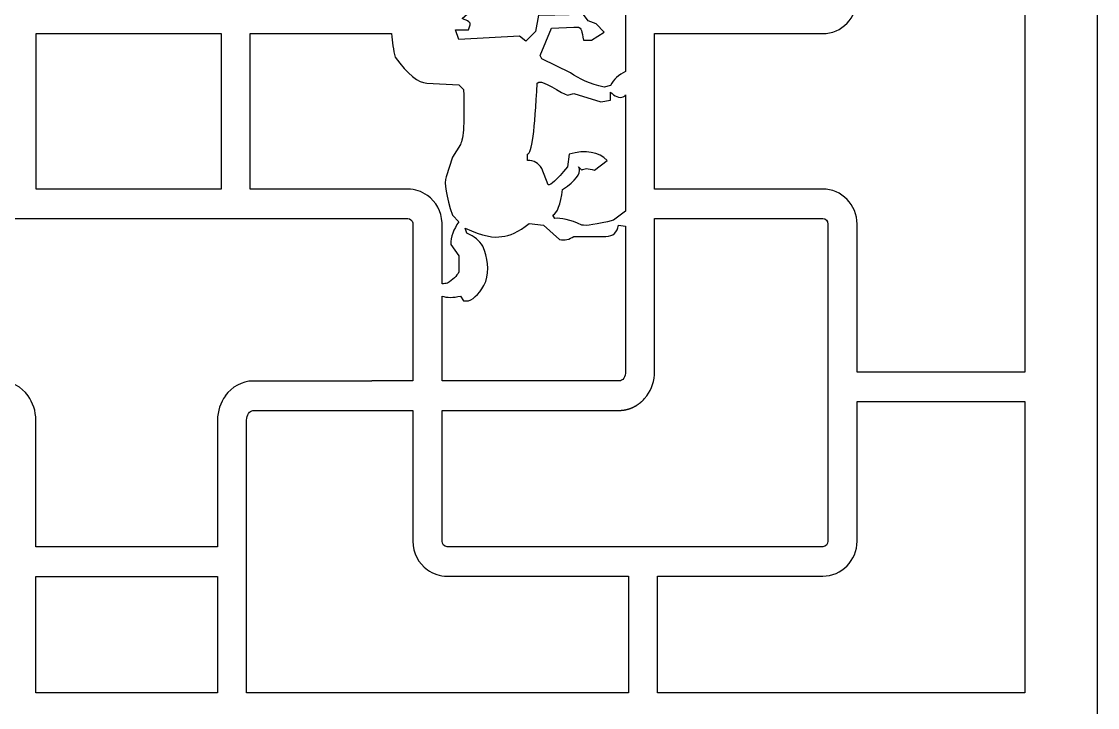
# Model space of a CAD drawing. Header units: centimetres. Extents: x -1.14 to 1.14, y -4.33 to 4.33.
# Drawn here: x -0.124 to 1.138, y 1.417 to 2.222 of the extents above; entities that cross this region are included whole.
import ezdxf

# ---------------------------------------------------------------- set-up
doc = ezdxf.new("R2010")
doc.units = ezdxf.units.CM
doc.header["$MEASUREMENT"] = 0
doc.layers.add('Layer 1', color=7, linetype='Continuous')

msp = doc.modelspace()

# ---------------------------------------------------------------- linework, layer by layer
at = {"layer": 'Layer 1', "color": 242}
for points, knots in [([(-1.13845, -4.33143), (-1.13845, -4.33143), (-1.13845, 4.33143), (-1.13845, 4.33143), (-1.13845, 4.33143), (-1.13845, 4.33143), (1.13846, 4.33143), (1.13846, 4.33143), (1.13846, 4.33143), (1.13846, 4.33143), (1.13846, -4.33143), (1.13846, -4.33143), (1.13846, -4.33143), (1.13846, -4.33143), (-1.13845, -4.33143), (-1.13845, -4.33143)], [0, 0, 0, 0, 0.2, 0.2, 0.2, 0.2, 0.4, 0.4, 0.4, 0.4, 0.6, 0.6, 0.6, 0.6, 1, 1, 1, 1]), ([(0.36887, 2.24325), (0.36887, 2.24325), (0.38709, 2.2448), (0.38709, 2.2448), (0.38709, 2.2448), (0.38709, 2.2448), (0.40392, 2.24096), (0.40392, 2.24096), (0.40392, 2.24096), (0.40392, 2.24096), (0.40588, 2.23719), (0.40588, 2.23719), (0.40588, 2.23719), (0.40588, 2.23719), (0.39279, 2.22574), (0.39279, 2.22574), (0.39279, 2.22574), (0.40019, 2.22333), (0.40331, 2.22085), (0.40215, 2.21831), (0.40215, 2.21831), (0.40215, 2.21831), (0.40013, 2.2125), (0.40013, 2.2125), (0.40013, 2.2125), (0.40013, 2.2125), (0.38526, 2.2125), (0.38526, 2.2125), (0.38526, 2.2125), (0.38526, 2.2125), (0.38905, 2.20123), (0.38905, 2.20123), (0.38905, 2.20123), (0.38905, 2.20123), (0.46022, 2.20507), (0.46022, 2.20507), (0.46022, 2.20507), (0.46022, 2.20507), (0.46757, 2.19925), (0.46757, 2.19925), (0.46757, 2.19925), (0.46757, 2.19925), (0.47889, 2.2107), (0.47889, 2.2107), (0.47889, 2.2107), (0.47889, 2.2107), (0.48262, 2.22958), (0.48262, 2.22958), (0.48262, 2.22958), (0.48262, 2.22958), (0.50147, 2.22958), (0.50147, 2.22958), (0.50147, 2.22958), (0.50147, 2.22958), (0.53513, 2.23072), (0.53513, 2.23072), (0.53513, 2.23072), (0.53513, 2.23072), (0.5407, 2.22311), (0.5407, 2.22311), (0.5407, 2.22311), (0.5407, 2.22311), (0.55006, 2.21946), (0.55006, 2.21946), (0.55006, 2.21946), (0.55006, 2.21946), (0.55936, 2.20987), (0.55936, 2.20987), (0.55936, 2.20987), (0.55936, 2.20987), (0.54449, 2.2004), (0.54449, 2.2004), (0.54449, 2.2004), (0.54449, 2.2004), (0.53513, 2.2004), (0.53513, 2.2004), (0.53513, 2.2004), (0.53384, 2.21055), (0.53195, 2.21562), (0.52944, 2.21562), (0.52944, 2.21562), (0.52944, 2.21562), (0.52387, 2.21562), (0.52387, 2.21562), (0.52387, 2.21562), (0.52387, 2.21562), (0.49768, 2.21448), (0.49768, 2.21448), (0.49768, 2.21448), (0.49768, 2.21448), (0.48458, 2.18224), (0.48458, 2.18224), (0.48458, 2.18224), (0.48458, 2.18224), (0.48642, 2.1784), (0.48642, 2.1784), (0.48642, 2.1784), (0.48642, 2.1784), (0.52007, 2.16215), (0.52007, 2.16215), (0.52007, 2.16215), (0.53011, 2.15467), (0.54321, 2.14897), (0.55936, 2.14514), (0.55936, 2.14514), (0.55936, 2.14514), (0.56689, 2.14712), (0.56689, 2.14712), (0.56689, 2.14712), (0.57058, 2.15441), (0.57646, 2.15993), (0.58464, 2.1637), (0.58464, 2.1637), (0.58464, 2.1637), (0.58464, 2.40474), (0.58464, 2.40474), (0.58464, 2.40474), (0.58464, 2.41092), (0.58128, 2.41598), (0.57717, 2.41598), (0.57717, 2.41598), (0.57717, 2.41598), (0.3693, 2.41598), (0.3693, 2.41598), (0.3693, 2.41598), (0.3693, 2.41598), (0.3693, 2.33594), (0.3693, 2.33594), (0.3693, 2.33594), (0.3693, 2.33594), (0.36927, 2.33594), (0.36927, 2.33594), (0.36927, 2.33594), (0.36927, 2.33594), (0.36927, 2.24923), (0.36927, 2.24923), (0.36927, 2.24923), (0.36927, 2.24875), (0.36926, 2.24827), (0.36924, 2.24779), (0.36924, 2.24779), (0.36924, 2.24779), (0.36927, 2.24767), (0.36927, 2.24767), (0.36927, 2.24767), (0.36921, 2.24617), (0.36908, 2.2447), (0.36887, 2.24325)], [0, 0, 0, 0, 0.0263158, 0.0263158, 0.0263158, 0.0263158, 0.0526316, 0.0526316, 0.0526316, 0.0526316, 0.0789474, 0.0789474, 0.0789474, 0.0789474, 0.1052632, 0.1052632, 0.1052632, 0.1052632, 0.1315789, 0.1315789, 0.1315789, 0.1315789, 0.1578947, 0.1578947, 0.1578947, 0.1578947, 0.1842105, 0.1842105, 0.1842105, 0.1842105, 0.2105263, 0.2105263, 0.2105263, 0.2105263, 0.2368421, 0.2368421, 0.2368421, 0.2368421, 0.2631579, 0.2631579, 0.2631579, 0.2631579, 0.2894737, 0.2894737, 0.2894737, 0.2894737, 0.3157895, 0.3157895, 0.3157895, 0.3157895, 0.3421053, 0.3421053, 0.3421053, 0.3421053, 0.3684211, 0.3684211, 0.3684211, 0.3684211, 0.3947368, 0.3947368, 0.3947368, 0.3947368, 0.4210526, 0.4210526, 0.4210526, 0.4210526, 0.4473684, 0.4473684, 0.4473684, 0.4473684, 0.4736842, 0.4736842, 0.4736842, 0.4736842, 0.5, 0.5, 0.5, 0.5, 0.5263158, 0.5263158, 0.5263158, 0.5263158, 0.5526316, 0.5526316, 0.5526316, 0.5526316, 0.5789474, 0.5789474, 0.5789474, 0.5789474, 0.6052632, 0.6052632, 0.6052632, 0.6052632, 0.6315789, 0.6315789, 0.6315789, 0.6315789, 0.6578947, 0.6578947, 0.6578947, 0.6578947, 0.6842105, 0.6842105, 0.6842105, 0.6842105, 0.7105263, 0.7105263, 0.7105263, 0.7105263, 0.7368421, 0.7368421, 0.7368421, 0.7368421, 0.7631579, 0.7631579, 0.7631579, 0.7631579, 0.7894737, 0.7894737, 0.7894737, 0.7894737, 0.8157895, 0.8157895, 0.8157895, 0.8157895, 0.8421053, 0.8421053, 0.8421053, 0.8421053, 0.8684211, 0.8684211, 0.8684211, 0.8684211, 0.8947368, 0.8947368, 0.8947368, 0.8947368, 0.9210526, 0.9210526, 0.9210526, 0.9210526, 0.9473684, 0.9473684, 0.9473684, 0.9473684, 1, 1, 1, 1]), ([(1.05308, 2.41691), (1.05308, 2.41691), (0.85635, 2.41691), (0.85635, 2.41691), (0.85635, 2.41691), (0.85635, 2.41691), (0.85635, 2.24923), (0.85635, 2.24923), (0.85635, 2.24923), (0.85635, 2.22661), (0.83822, 2.2081), (0.81605, 2.2081), (0.81605, 2.2081), (0.81605, 2.2081), (0.61879, 2.2081), (0.61879, 2.2081), (0.61879, 2.2081), (0.61879, 2.2081), (0.61879, 2.02561), (0.61879, 2.02561), (0.61879, 2.02561), (0.61879, 2.02561), (0.81605, 2.02561), (0.81605, 2.02561), (0.81605, 2.02561), (0.83822, 2.02561), (0.85635, 2.0071), (0.85635, 1.98448), (0.85635, 1.98448), (0.85635, 1.98448), (0.85635, 1.81076), (0.85635, 1.81076), (0.85635, 1.81076), (0.85635, 1.81076), (1.05308, 1.81076), (1.05308, 1.81076), (1.05308, 1.81076), (1.05308, 1.81076), (1.05308, 2.41691), (1.05308, 2.41691)], [0, 0, 0, 0, 0.0909091, 0.0909091, 0.0909091, 0.0909091, 0.1818182, 0.1818182, 0.1818182, 0.1818182, 0.2727273, 0.2727273, 0.2727273, 0.2727273, 0.3636364, 0.3636364, 0.3636364, 0.3636364, 0.4545455, 0.4545455, 0.4545455, 0.4545455, 0.5454545, 0.5454545, 0.5454545, 0.5454545, 0.6363636, 0.6363636, 0.6363636, 0.6363636, 0.7272727, 0.7272727, 0.7272727, 0.7272727, 0.8181818, 0.8181818, 0.8181818, 0.8181818, 1, 1, 1, 1]), ([(-0.10689, 2.2081), (-0.10689, 2.2081), (-0.10689, 2.02561), (-0.10689, 2.02561), (-0.10689, 2.02561), (-0.10689, 2.02561), (0.10995, 2.02561), (0.10995, 2.02561), (0.10995, 2.02561), (0.10995, 2.02561), (0.10995, 2.2081), (0.10995, 2.2081), (0.10995, 2.2081), (0.10995, 2.2081), (-0.10689, 2.2081), (-0.10689, 2.2081)], [0, 0, 0, 0, 0.2, 0.2, 0.2, 0.2, 0.4, 0.4, 0.4, 0.4, 0.6, 0.6, 0.6, 0.6, 1, 1, 1, 1]), ([(0.36927, 1.91451), (0.37134, 1.91436), (0.37351, 1.91457), (0.37577, 1.91515), (0.37577, 1.91515), (0.38214, 1.91893), (0.38654, 1.92332), (0.38905, 1.9284), (0.38905, 1.9284), (0.38905, 1.9284), (0.38905, 1.94727), (0.38905, 1.94727), (0.38905, 1.94727), (0.38905, 1.94727), (0.37957, 1.9607), (0.37957, 1.9607), (0.37957, 1.9607), (0.37957, 1.96949), (0.38269, 1.97833), (0.38905, 1.98718), (0.38905, 1.98718), (0.38905, 1.98718), (0.38153, 1.9948), (0.38153, 1.9948), (0.38153, 1.9948), (0.374, 2.01751), (0.37149, 2.0326), (0.374, 2.04009), (0.374, 2.04009), (0.374, 2.04009), (0.38153, 2.06293), (0.38153, 2.06293), (0.38153, 2.06293), (0.38153, 2.06293), (0.39083, 2.07796), (0.39083, 2.07796), (0.39083, 2.07796), (0.39456, 2.0844), (0.39578, 2.10587), (0.39462, 2.14251), (0.39462, 2.14251), (0.39462, 2.14251), (0.38905, 2.14814), (0.38905, 2.14814), (0.38905, 2.14814), (0.38905, 2.14814), (0.35154, 2.15012), (0.35154, 2.15012), (0.35154, 2.15012), (0.3415, 2.15012), (0.32902, 2.16021), (0.31409, 2.18044), (0.31409, 2.18044), (0.31229, 2.18881), (0.3109, 2.19802), (0.30994, 2.2081), (0.30994, 2.2081), (0.30994, 2.2081), (0.14411, 2.2081), (0.14411, 2.2081), (0.14411, 2.2081), (0.14411, 2.2081), (0.14411, 2.02561), (0.14411, 2.02561), (0.14411, 2.02561), (0.14411, 2.02561), (0.32897, 2.02561), (0.32897, 2.02561), (0.32897, 2.02561), (0.33756, 2.02561), (0.34554, 2.02282), (0.3521, 2.0181), (0.3521, 2.0181), (0.3521, 2.0181), (0.35212, 2.01811), (0.35212, 2.01811), (0.35212, 2.01811), (0.3621, 2.01093), (0.36878, 1.99926), (0.36927, 1.98604), (0.36927, 1.98604), (0.36927, 1.98604), (0.36924, 1.98591), (0.36924, 1.98591), (0.36924, 1.98591), (0.36926, 1.98544), (0.36927, 1.98496), (0.36927, 1.98448), (0.36927, 1.98448), (0.36927, 1.98448), (0.36927, 1.91451), (0.36927, 1.91451)], [0, 0, 0, 0, 0.0416667, 0.0416667, 0.0416667, 0.0416667, 0.0833333, 0.0833333, 0.0833333, 0.0833333, 0.125, 0.125, 0.125, 0.125, 0.1666667, 0.1666667, 0.1666667, 0.1666667, 0.2083333, 0.2083333, 0.2083333, 0.2083333, 0.25, 0.25, 0.25, 0.25, 0.2916667, 0.2916667, 0.2916667, 0.2916667, 0.3333333, 0.3333333, 0.3333333, 0.3333333, 0.375, 0.375, 0.375, 0.375, 0.4166667, 0.4166667, 0.4166667, 0.4166667, 0.4583333, 0.4583333, 0.4583333, 0.4583333, 0.5, 0.5, 0.5, 0.5, 0.5416667, 0.5416667, 0.5416667, 0.5416667, 0.5833333, 0.5833333, 0.5833333, 0.5833333, 0.625, 0.625, 0.625, 0.625, 0.6666667, 0.6666667, 0.6666667, 0.6666667, 0.7083333, 0.7083333, 0.7083333, 0.7083333, 0.75, 0.75, 0.75, 0.75, 0.7916667, 0.7916667, 0.7916667, 0.7916667, 0.8333333, 0.8333333, 0.8333333, 0.8333333, 0.875, 0.875, 0.875, 0.875, 0.9166667, 0.9166667, 0.9166667, 0.9166667, 1, 1, 1, 1]), ([(0.58464, 2.13616), (0.58391, 2.13505), (0.58301, 2.13428), (0.58194, 2.13387), (0.58194, 2.13387), (0.5771, 2.13202), (0.57191, 2.13443), (0.56689, 2.1395), (0.56689, 2.1395), (0.56689, 2.1395), (0.56689, 2.1301), (0.56689, 2.1301), (0.56689, 2.1301), (0.56689, 2.1301), (0.55575, 2.12812), (0.55575, 2.12812), (0.55575, 2.12812), (0.55575, 2.12812), (0.52387, 2.13771), (0.52387, 2.13771), (0.52387, 2.13771), (0.52387, 2.13771), (0.51634, 2.13573), (0.51634, 2.13573), (0.51634, 2.13573), (0.49755, 2.14452), (0.48574, 2.15507), (0.48085, 2.15012), (0.48085, 2.15012), (0.47834, 2.09455), (0.47454, 2.06676), (0.46953, 2.06676), (0.46953, 2.06676), (0.46953, 2.06676), (0.46953, 2.05915), (0.46953, 2.05915), (0.46953, 2.05915), (0.47705, 2.05915), (0.48268, 2.056), (0.48642, 2.04968), (0.48642, 2.04968), (0.48642, 2.04968), (0.49394, 2.03069), (0.49394, 2.03069), (0.49394, 2.03069), (0.49645, 2.02945), (0.50392, 2.03638), (0.51634, 2.05154), (0.51634, 2.05154), (0.51634, 2.05154), (0.5183, 2.06676), (0.5183, 2.06676), (0.5183, 2.06676), (0.53825, 2.07184), (0.55318, 2.0693), (0.56316, 2.05915), (0.56316, 2.05915), (0.56316, 2.05915), (0.54823, 2.0477), (0.54823, 2.0477), (0.54823, 2.0477), (0.5407, 2.05024), (0.53568, 2.05024), (0.53317, 2.0477), (0.53317, 2.0477), (0.53317, 2.0477), (0.52944, 2.05154), (0.52944, 2.05154), (0.52944, 2.05154), (0.53323, 2.04647), (0.52889, 2.03886), (0.51634, 2.02883), (0.51634, 2.02883), (0.51634, 2.02883), (0.51077, 2.02506), (0.51077, 2.02506), (0.51077, 2.02506), (0.50826, 2.00742), (0.50447, 1.99733), (0.49945, 1.9948), (0.49945, 1.9948), (0.49945, 1.9948), (0.50147, 1.99096), (0.50147, 1.99096), (0.50147, 1.99096), (0.50888, 1.9922), (0.51946, 1.98966), (0.53317, 1.98335), (0.53317, 1.98335), (0.53819, 1.98211), (0.55067, 1.98403), (0.57068, 1.98898), (0.57068, 1.98898), (0.57068, 1.98898), (0.58464, 1.99949), (0.58464, 1.99949), (0.58464, 1.99949), (0.58464, 1.99949), (0.58464, 2.13616), (0.58464, 2.13616)], [0, 0, 0, 0, 0.0384615, 0.0384615, 0.0384615, 0.0384615, 0.0769231, 0.0769231, 0.0769231, 0.0769231, 0.1153846, 0.1153846, 0.1153846, 0.1153846, 0.1538462, 0.1538462, 0.1538462, 0.1538462, 0.1923077, 0.1923077, 0.1923077, 0.1923077, 0.2307692, 0.2307692, 0.2307692, 0.2307692, 0.2692308, 0.2692308, 0.2692308, 0.2692308, 0.3076923, 0.3076923, 0.3076923, 0.3076923, 0.3461538, 0.3461538, 0.3461538, 0.3461538, 0.3846154, 0.3846154, 0.3846154, 0.3846154, 0.4230769, 0.4230769, 0.4230769, 0.4230769, 0.4615385, 0.4615385, 0.4615385, 0.4615385, 0.5, 0.5, 0.5, 0.5, 0.5384615, 0.5384615, 0.5384615, 0.5384615, 0.5769231, 0.5769231, 0.5769231, 0.5769231, 0.6153846, 0.6153846, 0.6153846, 0.6153846, 0.6538462, 0.6538462, 0.6538462, 0.6538462, 0.6923077, 0.6923077, 0.6923077, 0.6923077, 0.7307692, 0.7307692, 0.7307692, 0.7307692, 0.7692308, 0.7692308, 0.7692308, 0.7692308, 0.8076923, 0.8076923, 0.8076923, 0.8076923, 0.8461538, 0.8461538, 0.8461538, 0.8461538, 0.8846154, 0.8846154, 0.8846154, 0.8846154, 0.9230769, 0.9230769, 0.9230769, 0.9230769, 1, 1, 1, 1]), ([(0.10577, 1.60543), (0.10577, 1.60543), (0.10577, 1.75428), (0.10577, 1.75428), (0.10577, 1.75428), (0.10577, 1.76508), (0.10923, 1.77505), (0.11497, 1.7829), (0.11497, 1.7829), (0.11497, 1.7829), (0.11492, 1.78297), (0.11492, 1.78297), (0.11492, 1.78297), (0.12257, 1.79345), (0.1343, 1.80019), (0.14739, 1.80019), (0.14739, 1.80019), (0.14739, 1.80019), (0.28705, 1.80019), (0.28705, 1.80019), (0.28705, 1.80019), (0.28705, 1.80019), (0.28705, 1.80028), (0.28705, 1.80028), (0.28705, 1.80028), (0.28705, 1.80028), (0.33494, 1.80028), (0.33494, 1.80028), (0.33494, 1.80028), (0.33494, 1.80028), (0.33494, 1.98448), (0.33494, 1.98448), (0.33494, 1.98448), (0.33494, 1.98496), (0.33495, 1.98544), (0.33496, 1.98592), (0.33496, 1.98592), (0.33435, 1.98885), (0.33188, 1.99107), (0.32897, 1.99107), (0.32897, 1.99107), (0.32897, 1.99107), (-0.34152, 1.99107), (-0.34152, 1.99107), (-0.34152, 1.99107), (-0.3444, 1.99107), (-0.34683, 1.98892), (-0.34749, 1.98604), (-0.34749, 1.98604), (-0.34749, 1.98604), (-0.34749, 1.98604), (-0.34749, 1.98604), (-0.34749, 1.98604), (-0.34749, 1.98604), (-0.34749, 1.98604), (-0.34749, 1.98604), (-0.34749, 1.98604), (-0.34749, 1.98604), (-0.3475, 1.98599), (-0.3475, 1.98599), (-0.3475, 1.98599), (-0.3475, 1.98599), (-0.34751, 1.98597), (-0.34751, 1.98597), (-0.34751, 1.98597), (-0.34751, 1.98597), (-0.34751, 1.98596), (-0.34751, 1.98596), (-0.34751, 1.98596), (-0.34751, 1.98596), (-0.34751, 1.98594), (-0.34751, 1.98594), (-0.34751, 1.98594), (-0.34751, 1.98594), (-0.34754, 1.9858), (-0.34754, 1.9858), (-0.34754, 1.9858), (-0.34754, 1.9858), (-0.34754, 1.9858), (-0.34754, 1.9858), (-0.34754, 1.9858), (-0.34754, 1.9858), (-0.34757, 1.98566), (-0.34757, 1.98566), (-0.34757, 1.98566), (-0.34757, 1.98566), (-0.34757, 1.98564), (-0.34757, 1.98564), (-0.34757, 1.98564), (-0.34757, 1.98564), (-0.34757, 1.98564), (-0.34757, 1.98564), (-0.34757, 1.98564), (-0.34757, 1.98564), (-0.3476, 1.98549), (-0.3476, 1.98549), (-0.3476, 1.98549), (-0.3476, 1.98549), (-0.3476, 1.98548), (-0.3476, 1.98548), (-0.3476, 1.98548), (-0.3476, 1.98548), (-0.3476, 1.98547), (-0.3476, 1.98547), (-0.3476, 1.98547), (-0.3476, 1.98547), (-0.3476, 1.98544), (-0.3476, 1.98544), (-0.3476, 1.98544), (-0.34764, 1.98518), (-0.34766, 1.98492), (-0.34767, 1.98465), (-0.34767, 1.98465), (-0.34767, 1.98465), (-0.34767, 1.98465), (-0.34767, 1.98465), (-0.34767, 1.98465), (-0.34767, 1.98465), (-0.34767, 1.98448), (-0.34767, 1.98448), (-0.34767, 1.98448), (-0.34767, 1.98448), (-0.34767, 1.88134), (-0.34767, 1.88134), (-0.34767, 1.88134), (-0.34767, 1.88134), (-0.34746, 1.88134), (-0.34746, 1.88134), (-0.34746, 1.88134), (-0.34746, 1.88134), (-0.34746, 1.80028), (-0.34746, 1.80028), (-0.34746, 1.80028), (-0.34746, 1.80028), (-0.28867, 1.80028), (-0.28867, 1.80028), (-0.28867, 1.80028), (-0.28867, 1.80028), (-0.28867, 1.80019), (-0.28867, 1.80019), (-0.28867, 1.80019), (-0.28867, 1.80019), (-0.14901, 1.80019), (-0.14901, 1.80019), (-0.14901, 1.80019), (-0.13592, 1.80019), (-0.12419, 1.79345), (-0.11655, 1.78297), (-0.11655, 1.78297), (-0.11655, 1.78297), (-0.1166, 1.7829), (-0.1166, 1.7829), (-0.1166, 1.7829), (-0.11085, 1.77505), (-0.1074, 1.76508), (-0.1074, 1.75428), (-0.1074, 1.75428), (-0.1074, 1.75428), (-0.1074, 1.60543), (-0.1074, 1.60543), (-0.1074, 1.60543), (-0.1074, 1.60543), (0.10577, 1.60543), (0.10577, 1.60543)], [0, 0, 0, 0, 0.0238095, 0.0238095, 0.0238095, 0.0238095, 0.047619, 0.047619, 0.047619, 0.047619, 0.0714286, 0.0714286, 0.0714286, 0.0714286, 0.0952381, 0.0952381, 0.0952381, 0.0952381, 0.1190476, 0.1190476, 0.1190476, 0.1190476, 0.1428571, 0.1428571, 0.1428571, 0.1428571, 0.1666667, 0.1666667, 0.1666667, 0.1666667, 0.1904762, 0.1904762, 0.1904762, 0.1904762, 0.2142857, 0.2142857, 0.2142857, 0.2142857, 0.2380952, 0.2380952, 0.2380952, 0.2380952, 0.2619048, 0.2619048, 0.2619048, 0.2619048, 0.2857143, 0.2857143, 0.2857143, 0.2857143, 0.3095238, 0.3095238, 0.3095238, 0.3095238, 0.3333333, 0.3333333, 0.3333333, 0.3333333, 0.3571429, 0.3571429, 0.3571429, 0.3571429, 0.3809524, 0.3809524, 0.3809524, 0.3809524, 0.4047619, 0.4047619, 0.4047619, 0.4047619, 0.4285714, 0.4285714, 0.4285714, 0.4285714, 0.452381, 0.452381, 0.452381, 0.452381, 0.4761905, 0.4761905, 0.4761905, 0.4761905, 0.5, 0.5, 0.5, 0.5, 0.5238095, 0.5238095, 0.5238095, 0.5238095, 0.547619, 0.547619, 0.547619, 0.547619, 0.5714286, 0.5714286, 0.5714286, 0.5714286, 0.5952381, 0.5952381, 0.5952381, 0.5952381, 0.6190476, 0.6190476, 0.6190476, 0.6190476, 0.6428571, 0.6428571, 0.6428571, 0.6428571, 0.6666667, 0.6666667, 0.6666667, 0.6666667, 0.6904762, 0.6904762, 0.6904762, 0.6904762, 0.7142857, 0.7142857, 0.7142857, 0.7142857, 0.7380952, 0.7380952, 0.7380952, 0.7380952, 0.7619048, 0.7619048, 0.7619048, 0.7619048, 0.7857143, 0.7857143, 0.7857143, 0.7857143, 0.8095238, 0.8095238, 0.8095238, 0.8095238, 0.8333333, 0.8333333, 0.8333333, 0.8333333, 0.8571429, 0.8571429, 0.8571429, 0.8571429, 0.8809524, 0.8809524, 0.8809524, 0.8809524, 0.9047619, 0.9047619, 0.9047619, 0.9047619, 0.9285714, 0.9285714, 0.9285714, 0.9285714, 0.952381, 0.952381, 0.952381, 0.952381, 1, 1, 1, 1]), ([(0.58464, 1.98221), (0.58464, 1.98221), (0.57638, 1.98335), (0.57638, 1.98335), (0.57638, 1.98335), (0.57509, 1.9745), (0.57007, 1.9701), (0.56132, 1.9701), (0.56132, 1.9701), (0.56132, 1.9701), (0.52387, 1.9701), (0.52387, 1.9701), (0.52387, 1.9701), (0.51885, 1.96639), (0.51322, 1.96509), (0.50704, 1.96633), (0.50704, 1.96633), (0.50704, 1.96633), (0.48819, 1.98335), (0.48819, 1.98335), (0.48819, 1.98335), (0.48819, 1.98335), (0.47136, 1.98514), (0.47136, 1.98514), (0.47136, 1.98514), (0.45888, 1.97512), (0.44835, 1.9701), (0.4396, 1.9701), (0.4396, 1.9701), (0.43085, 1.96757), (0.41647, 1.97072), (0.3964, 1.97951), (0.3964, 1.97951), (0.3964, 1.97951), (0.39835, 1.97394), (0.39835, 1.97394), (0.39835, 1.97394), (0.40711, 1.97004), (0.41329, 1.96497), (0.41702, 1.95872), (0.41702, 1.95872), (0.42332, 1.94479), (0.42461, 1.93087), (0.42075, 1.91701), (0.42075, 1.91701), (0.41457, 1.90445), (0.40766, 1.8969), (0.40013, 1.89436), (0.40013, 1.89436), (0.40013, 1.89436), (0.39462, 1.89436), (0.39462, 1.89436), (0.39462, 1.89436), (0.39462, 1.89436), (0.39083, 1.89993), (0.39083, 1.89993), (0.39083, 1.89993), (0.38229, 1.898), (0.3751, 1.898), (0.36927, 1.89991), (0.36927, 1.89991), (0.36927, 1.89991), (0.36927, 1.89777), (0.36927, 1.89777), (0.36927, 1.89777), (0.36927, 1.89777), (0.3693, 1.89777), (0.3693, 1.89777), (0.3693, 1.89777), (0.3693, 1.89777), (0.3693, 1.80028), (0.3693, 1.80028), (0.3693, 1.80028), (0.3693, 1.80028), (0.57717, 1.80028), (0.57717, 1.80028), (0.57717, 1.80028), (0.58128, 1.80028), (0.58464, 1.80534), (0.58464, 1.81152), (0.58464, 1.81152), (0.58464, 1.81152), (0.58464, 1.98221), (0.58464, 1.98221)], [0, 0, 0, 0, 0.0454545, 0.0454545, 0.0454545, 0.0454545, 0.0909091, 0.0909091, 0.0909091, 0.0909091, 0.1363636, 0.1363636, 0.1363636, 0.1363636, 0.1818182, 0.1818182, 0.1818182, 0.1818182, 0.2272727, 0.2272727, 0.2272727, 0.2272727, 0.2727273, 0.2727273, 0.2727273, 0.2727273, 0.3181818, 0.3181818, 0.3181818, 0.3181818, 0.3636364, 0.3636364, 0.3636364, 0.3636364, 0.4090909, 0.4090909, 0.4090909, 0.4090909, 0.4545455, 0.4545455, 0.4545455, 0.4545455, 0.5, 0.5, 0.5, 0.5, 0.5454545, 0.5454545, 0.5454545, 0.5454545, 0.5909091, 0.5909091, 0.5909091, 0.5909091, 0.6363636, 0.6363636, 0.6363636, 0.6363636, 0.6818182, 0.6818182, 0.6818182, 0.6818182, 0.7272727, 0.7272727, 0.7272727, 0.7272727, 0.7727273, 0.7727273, 0.7727273, 0.7727273, 0.8181818, 0.8181818, 0.8181818, 0.8181818, 0.8636364, 0.8636364, 0.8636364, 0.8636364, 0.9090909, 0.9090909, 0.9090909, 0.9090909, 1, 1, 1, 1]), ([(0.3693, 1.76551), (0.3693, 1.76551), (0.3693, 1.61229), (0.3693, 1.61229), (0.3693, 1.61229), (0.3693, 1.60866), (0.37206, 1.60569), (0.37544, 1.60569), (0.37544, 1.60569), (0.37544, 1.60569), (0.81605, 1.60569), (0.81605, 1.60569), (0.81605, 1.60569), (0.81943, 1.60569), (0.8222, 1.60866), (0.8222, 1.61229), (0.8222, 1.61229), (0.8222, 1.61229), (0.8222, 1.98448), (0.8222, 1.98448), (0.8222, 1.98448), (0.8222, 1.9881), (0.81943, 1.99107), (0.81605, 1.99107), (0.81605, 1.99107), (0.81605, 1.99107), (0.61879, 1.99107), (0.61879, 1.99107), (0.61879, 1.99107), (0.61879, 1.99107), (0.61879, 1.81152), (0.61879, 1.81152), (0.61879, 1.81152), (0.61879, 1.80075), (0.61536, 1.79081), (0.60964, 1.78297), (0.60964, 1.78297), (0.60964, 1.78297), (0.60964, 1.78297), (0.60964, 1.78297), (0.60964, 1.78297), (0.60964, 1.78297), (0.60954, 1.78284), (0.60954, 1.78284), (0.60954, 1.78284), (0.60935, 1.78257), (0.60915, 1.78231), (0.60895, 1.78205), (0.60895, 1.78205), (0.60895, 1.78205), (0.60887, 1.78195), (0.60887, 1.78195), (0.60887, 1.78195), (0.60864, 1.78165), (0.6084, 1.78135), (0.60816, 1.78105), (0.60816, 1.78105), (0.60816, 1.78105), (0.60816, 1.78105), (0.60816, 1.78105), (0.60816, 1.78105), (0.60714, 1.7798), (0.60606, 1.77861), (0.60492, 1.77749), (0.60492, 1.77749), (0.60492, 1.77749), (0.60492, 1.77748), (0.60492, 1.77748), (0.60492, 1.77748), (0.60466, 1.77723), (0.6044, 1.77698), (0.60414, 1.77673), (0.60414, 1.77673), (0.60414, 1.77673), (0.60391, 1.77652), (0.60391, 1.77652), (0.60391, 1.77652), (0.60373, 1.77635), (0.60354, 1.77617), (0.60335, 1.77601), (0.60335, 1.77601), (0.60335, 1.77601), (0.60304, 1.77573), (0.60304, 1.77573), (0.60304, 1.77573), (0.60289, 1.7756), (0.60274, 1.77547), (0.60259, 1.77534), (0.60259, 1.77534), (0.60246, 1.77523), (0.60233, 1.77512), (0.6022, 1.77502), (0.6022, 1.77502), (0.60209, 1.77493), (0.60198, 1.77483), (0.60187, 1.77474), (0.60187, 1.77474), (0.60169, 1.7746), (0.60152, 1.77445), (0.60134, 1.77431), (0.60134, 1.77431), (0.60123, 1.77423), (0.60112, 1.77414), (0.60101, 1.77406), (0.60101, 1.77406), (0.60101, 1.77406), (0.60069, 1.77381), (0.60069, 1.77381), (0.60069, 1.77381), (0.6005, 1.77367), (0.6003, 1.77352), (0.60011, 1.77338), (0.60011, 1.77338), (0.60011, 1.77338), (0.59979, 1.77315), (0.59979, 1.77315), (0.59979, 1.77315), (0.59979, 1.77315), (0.59947, 1.77292), (0.59947, 1.77292), (0.59947, 1.77292), (0.59928, 1.77279), (0.59909, 1.77266), (0.5989, 1.77253), (0.5989, 1.77253), (0.59878, 1.77245), (0.59866, 1.77237), (0.59855, 1.77229), (0.59855, 1.77229), (0.59835, 1.77216), (0.59816, 1.77204), (0.59797, 1.77191), (0.59797, 1.77191), (0.59797, 1.77191), (0.59766, 1.77172), (0.59766, 1.77172), (0.59766, 1.77172), (0.59751, 1.77162), (0.59735, 1.77153), (0.59719, 1.77143), (0.59719, 1.77143), (0.59705, 1.77134), (0.5969, 1.77125), (0.59675, 1.77117), (0.59675, 1.77117), (0.59658, 1.77106), (0.59641, 1.77096), (0.59623, 1.77086), (0.59623, 1.77086), (0.59623, 1.77086), (0.596, 1.77073), (0.596, 1.77073), (0.596, 1.77073), (0.59576, 1.7706), (0.59553, 1.77047), (0.59529, 1.77034), (0.59529, 1.77034), (0.59529, 1.77034), (0.59504, 1.77021), (0.59504, 1.77021), (0.59504, 1.77021), (0.59482, 1.77009), (0.59459, 1.76998), (0.59436, 1.76986), (0.59436, 1.76986), (0.59426, 1.76981), (0.59416, 1.76976), (0.59405, 1.76971), (0.59405, 1.76971), (0.59388, 1.76962), (0.59372, 1.76954), (0.59355, 1.76946), (0.59355, 1.76946), (0.59341, 1.7694), (0.59327, 1.76933), (0.59313, 1.76927), (0.59313, 1.76927), (0.59294, 1.76918), (0.59275, 1.7691), (0.59256, 1.76901), (0.59256, 1.76901), (0.59256, 1.76901), (0.59232, 1.7689), (0.59232, 1.7689), (0.59232, 1.7689), (0.59207, 1.7688), (0.59183, 1.76869), (0.59158, 1.76859), (0.59158, 1.76859), (0.59158, 1.76859), (0.59133, 1.76849), (0.59133, 1.76849), (0.59133, 1.76849), (0.59107, 1.76839), (0.59082, 1.76829), (0.59056, 1.76819), (0.59056, 1.76819), (0.59056, 1.76819), (0.59035, 1.76811), (0.59035, 1.76811), (0.59035, 1.76811), (0.59012, 1.76803), (0.5899, 1.76795), (0.58967, 1.76787), (0.58967, 1.76787), (0.58967, 1.76787), (0.58936, 1.76776), (0.58936, 1.76776), (0.58936, 1.76776), (0.58912, 1.76768), (0.58889, 1.76761), (0.58865, 1.76753), (0.58865, 1.76753), (0.58865, 1.76753), (0.58847, 1.76747), (0.58847, 1.76747), (0.58847, 1.76747), (0.5882, 1.76739), (0.58792, 1.76731), (0.58765, 1.76723), (0.58765, 1.76723), (0.58765, 1.76723), (0.58744, 1.76717), (0.58744, 1.76717), (0.58744, 1.76717), (0.58716, 1.76709), (0.58688, 1.76701), (0.58659, 1.76694), (0.58659, 1.76694), (0.58659, 1.76694), (0.58643, 1.7669), (0.58643, 1.7669), (0.58643, 1.7669), (0.58617, 1.76683), (0.5859, 1.76677), (0.58563, 1.7667), (0.58563, 1.7667), (0.58563, 1.7667), (0.58543, 1.76666), (0.58543, 1.76666), (0.58543, 1.76666), (0.58517, 1.7666), (0.5849, 1.76655), (0.58464, 1.76649), (0.58464, 1.76649), (0.58464, 1.76649), (0.58445, 1.76645), (0.58445, 1.76645), (0.58445, 1.76645), (0.58417, 1.7664), (0.58388, 1.76635), (0.58359, 1.7663), (0.58359, 1.7663), (0.58359, 1.7663), (0.5834, 1.76626), (0.5834, 1.76626), (0.5834, 1.76626), (0.5831, 1.76621), (0.5828, 1.76617), (0.5825, 1.76612), (0.5825, 1.76612), (0.5825, 1.76612), (0.58238, 1.76611), (0.58238, 1.76611), (0.58238, 1.76611), (0.58206, 1.76606), (0.58175, 1.76602), (0.58143, 1.76599), (0.58143, 1.76599), (0.58143, 1.76599), (0.58142, 1.76598), (0.58142, 1.76598), (0.58142, 1.76598), (0.58142, 1.76598), (0.58141, 1.76598), (0.58141, 1.76598), (0.58141, 1.76598), (0.58141, 1.76598), (0.58138, 1.76598), (0.58138, 1.76598), (0.58138, 1.76598), (0.58108, 1.76595), (0.58078, 1.76592), (0.58047, 1.76589), (0.58047, 1.76589), (0.58047, 1.76589), (0.5803, 1.76588), (0.5803, 1.76588), (0.5803, 1.76588), (0.58, 1.76585), (0.5797, 1.76583), (0.5794, 1.76581), (0.5794, 1.76581), (0.5794, 1.76581), (0.57921, 1.7658), (0.57921, 1.7658), (0.57921, 1.7658), (0.5789, 1.76579), (0.5786, 1.76577), (0.57829, 1.76576), (0.57829, 1.76576), (0.57829, 1.76576), (0.57815, 1.76576), (0.57815, 1.76576), (0.57815, 1.76576), (0.57782, 1.76575), (0.5775, 1.76575), (0.57717, 1.76575), (0.57717, 1.76575), (0.57717, 1.76575), (0.37803, 1.76575), (0.37803, 1.76575), (0.37803, 1.76575), (0.37803, 1.76575), (0.37803, 1.76551), (0.37803, 1.76551), (0.37803, 1.76551), (0.37803, 1.76551), (0.3693, 1.76551), (0.3693, 1.76551)], [0, 0, 0, 0, 0.0123457, 0.0123457, 0.0123457, 0.0123457, 0.0246914, 0.0246914, 0.0246914, 0.0246914, 0.037037, 0.037037, 0.037037, 0.037037, 0.0493827, 0.0493827, 0.0493827, 0.0493827, 0.0617284, 0.0617284, 0.0617284, 0.0617284, 0.0740741, 0.0740741, 0.0740741, 0.0740741, 0.0864198, 0.0864198, 0.0864198, 0.0864198, 0.0987654, 0.0987654, 0.0987654, 0.0987654, 0.1111111, 0.1111111, 0.1111111, 0.1111111, 0.1234568, 0.1234568, 0.1234568, 0.1234568, 0.1358025, 0.1358025, 0.1358025, 0.1358025, 0.1481481, 0.1481481, 0.1481481, 0.1481481, 0.1604938, 0.1604938, 0.1604938, 0.1604938, 0.1728395, 0.1728395, 0.1728395, 0.1728395, 0.1851852, 0.1851852, 0.1851852, 0.1851852, 0.1975309, 0.1975309, 0.1975309, 0.1975309, 0.2098765, 0.2098765, 0.2098765, 0.2098765, 0.2222222, 0.2222222, 0.2222222, 0.2222222, 0.2345679, 0.2345679, 0.2345679, 0.2345679, 0.2469136, 0.2469136, 0.2469136, 0.2469136, 0.2592593, 0.2592593, 0.2592593, 0.2592593, 0.2716049, 0.2716049, 0.2716049, 0.2716049, 0.2839506, 0.2839506, 0.2839506, 0.2839506, 0.2962963, 0.2962963, 0.2962963, 0.2962963, 0.308642, 0.308642, 0.308642, 0.308642, 0.3209877, 0.3209877, 0.3209877, 0.3209877, 0.3333333, 0.3333333, 0.3333333, 0.3333333, 0.345679, 0.345679, 0.345679, 0.345679, 0.3580247, 0.3580247, 0.3580247, 0.3580247, 0.3703704, 0.3703704, 0.3703704, 0.3703704, 0.382716, 0.382716, 0.382716, 0.382716, 0.3950617, 0.3950617, 0.3950617, 0.3950617, 0.4074074, 0.4074074, 0.4074074, 0.4074074, 0.4197531, 0.4197531, 0.4197531, 0.4197531, 0.4320988, 0.4320988, 0.4320988, 0.4320988, 0.4444444, 0.4444444, 0.4444444, 0.4444444, 0.4567901, 0.4567901, 0.4567901, 0.4567901, 0.4691358, 0.4691358, 0.4691358, 0.4691358, 0.4814815, 0.4814815, 0.4814815, 0.4814815, 0.4938272, 0.4938272, 0.4938272, 0.4938272, 0.5061728, 0.5061728, 0.5061728, 0.5061728, 0.5185185, 0.5185185, 0.5185185, 0.5185185, 0.5308642, 0.5308642, 0.5308642, 0.5308642, 0.5432099, 0.5432099, 0.5432099, 0.5432099, 0.5555556, 0.5555556, 0.5555556, 0.5555556, 0.5679012, 0.5679012, 0.5679012, 0.5679012, 0.5802469, 0.5802469, 0.5802469, 0.5802469, 0.5925926, 0.5925926, 0.5925926, 0.5925926, 0.6049383, 0.6049383, 0.6049383, 0.6049383, 0.617284, 0.617284, 0.617284, 0.617284, 0.6296296, 0.6296296, 0.6296296, 0.6296296, 0.6419753, 0.6419753, 0.6419753, 0.6419753, 0.654321, 0.654321, 0.654321, 0.654321, 0.6666667, 0.6666667, 0.6666667, 0.6666667, 0.6790123, 0.6790123, 0.6790123, 0.6790123, 0.691358, 0.691358, 0.691358, 0.691358, 0.7037037, 0.7037037, 0.7037037, 0.7037037, 0.7160494, 0.7160494, 0.7160494, 0.7160494, 0.7283951, 0.7283951, 0.7283951, 0.7283951, 0.7407407, 0.7407407, 0.7407407, 0.7407407, 0.7530864, 0.7530864, 0.7530864, 0.7530864, 0.7654321, 0.7654321, 0.7654321, 0.7654321, 0.7777778, 0.7777778, 0.7777778, 0.7777778, 0.7901235, 0.7901235, 0.7901235, 0.7901235, 0.8024691, 0.8024691, 0.8024691, 0.8024691, 0.8148148, 0.8148148, 0.8148148, 0.8148148, 0.8271605, 0.8271605, 0.8271605, 0.8271605, 0.8395062, 0.8395062, 0.8395062, 0.8395062, 0.8518519, 0.8518519, 0.8518519, 0.8518519, 0.8641975, 0.8641975, 0.8641975, 0.8641975, 0.8765432, 0.8765432, 0.8765432, 0.8765432, 0.8888889, 0.8888889, 0.8888889, 0.8888889, 0.9012346, 0.9012346, 0.9012346, 0.9012346, 0.9135802, 0.9135802, 0.9135802, 0.9135802, 0.9259259, 0.9259259, 0.9259259, 0.9259259, 0.9382716, 0.9382716, 0.9382716, 0.9382716, 0.9506173, 0.9506173, 0.9506173, 0.9506173, 0.962963, 0.962963, 0.962963, 0.962963, 0.9753086, 0.9753086, 0.9753086, 0.9753086, 1, 1, 1, 1]), ([(1.05308, 1.77623), (1.05308, 1.77623), (0.85635, 1.77623), (0.85635, 1.77623), (0.85635, 1.77623), (0.85635, 1.77623), (0.85635, 1.61229), (0.85635, 1.61229), (0.85635, 1.61229), (0.85635, 1.58967), (0.83822, 1.57116), (0.81605, 1.57116), (0.81605, 1.57116), (0.81605, 1.57116), (0.62212, 1.57116), (0.62212, 1.57116), (0.62212, 1.57116), (0.62212, 1.57116), (0.62212, 1.43422), (0.62212, 1.43422), (0.62212, 1.43422), (0.62212, 1.43422), (1.05308, 1.43422), (1.05308, 1.43422), (1.05308, 1.43422), (1.05308, 1.43422), (1.05308, 1.77623), (1.05308, 1.77623)], [0, 0, 0, 0, 0.125, 0.125, 0.125, 0.125, 0.25, 0.25, 0.25, 0.25, 0.375, 0.375, 0.375, 0.375, 0.5, 0.5, 0.5, 0.5, 0.625, 0.625, 0.625, 0.625, 0.75, 0.75, 0.75, 0.75, 1, 1, 1, 1]), ([(0.13993, 1.43422), (0.13993, 1.43422), (0.58797, 1.43422), (0.58797, 1.43422), (0.58797, 1.43422), (0.58797, 1.43422), (0.58797, 1.57116), (0.58797, 1.57116), (0.58797, 1.57116), (0.58797, 1.57116), (0.37544, 1.57116), (0.37544, 1.57116), (0.37544, 1.57116), (0.36681, 1.57116), (0.35879, 1.57396), (0.35222, 1.57872), (0.35222, 1.57872), (0.35222, 1.57872), (0.35212, 1.57865), (0.35212, 1.57865), (0.35212, 1.57865), (0.34175, 1.58611), (0.33494, 1.59843), (0.33494, 1.61229), (0.33494, 1.61229), (0.33494, 1.61229), (0.33494, 1.76551), (0.33494, 1.76551), (0.33494, 1.76551), (0.33494, 1.76551), (0.14739, 1.76551), (0.14739, 1.76551), (0.14739, 1.76551), (0.14329, 1.76551), (0.13993, 1.76046), (0.13993, 1.75428), (0.13993, 1.75428), (0.13993, 1.75428), (0.13993, 1.43422), (0.13993, 1.43422)], [0, 0, 0, 0, 0.0909091, 0.0909091, 0.0909091, 0.0909091, 0.1818182, 0.1818182, 0.1818182, 0.1818182, 0.2727273, 0.2727273, 0.2727273, 0.2727273, 0.3636364, 0.3636364, 0.3636364, 0.3636364, 0.4545455, 0.4545455, 0.4545455, 0.4545455, 0.5454545, 0.5454545, 0.5454545, 0.5454545, 0.6363636, 0.6363636, 0.6363636, 0.6363636, 0.7272727, 0.7272727, 0.7272727, 0.7272727, 0.8181818, 0.8181818, 0.8181818, 0.8181818, 1, 1, 1, 1]), ([(-0.1074, 1.43422), (-0.1074, 1.43422), (0.10577, 1.43422), (0.10577, 1.43422), (0.10577, 1.43422), (0.10577, 1.43422), (0.10577, 1.57089), (0.10577, 1.57089), (0.10577, 1.57089), (0.10577, 1.57089), (-0.1074, 1.57089), (-0.1074, 1.57089), (-0.1074, 1.57089), (-0.1074, 1.57089), (-0.1074, 1.43422), (-0.1074, 1.43422)], [0, 0, 0, 0, 0.2, 0.2, 0.2, 0.2, 0.4, 0.4, 0.4, 0.4, 0.6, 0.6, 0.6, 0.6, 1, 1, 1, 1])]:
    msp.add_open_spline(points, degree=3, knots=knots, dxfattribs=at)

doc.saveas('drawing.dxf')
